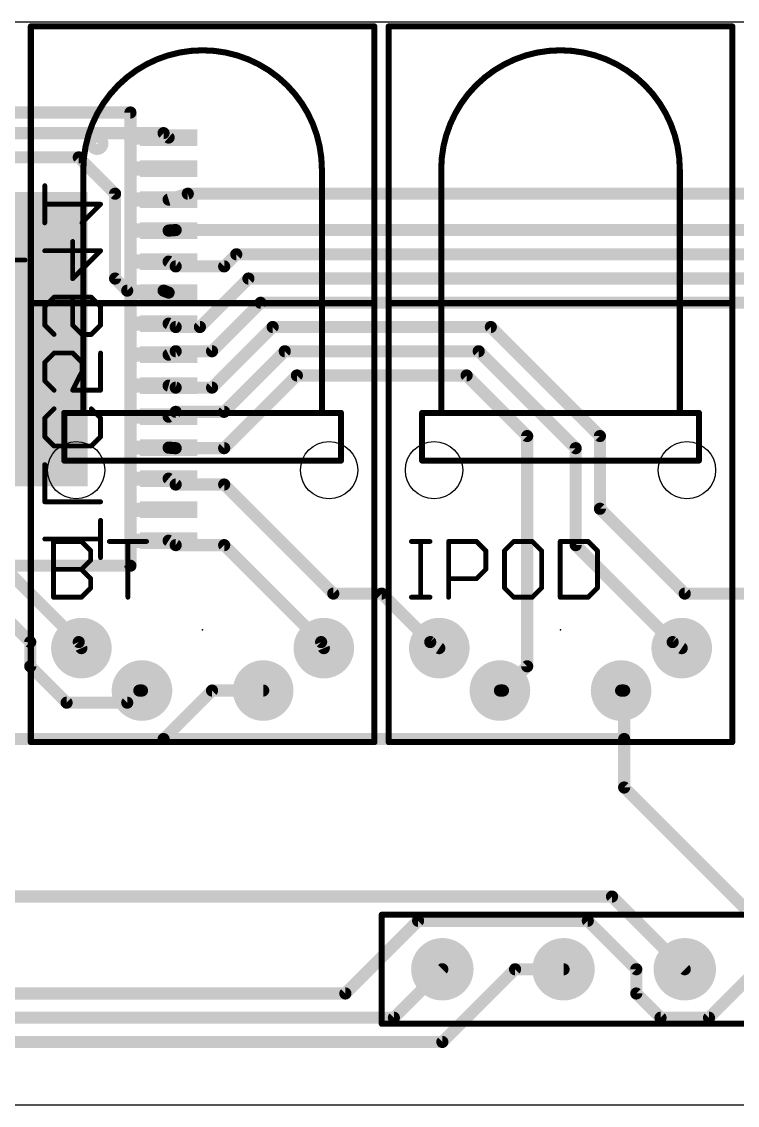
# Model space of a CAD drawing. Extents: x 0 to 68, y -10 to 12.8.
# Drawn here: x 24.46 to 39.46, y -9.96 to 12.75 of the extents above; entities that cross this region are included whole.
import ezdxf

# ---------------------------------------------------------------- set-up
doc = ezdxf.new("R2010")
doc.units = 0
for name, color, linetype in [('16', 175, 'CONTINUOUS'), ('17', 82, 'CONTINUOUS'), ('20', 7, 'CONTINUOUS'), ('21', 253, 'CONTINUOUS'), ('22', 253, 'CONTINUOUS'), ('23', 7, 'CONTINUOUS'), ('24', 7, 'CONTINUOUS'), ('26', 253, 'CONTINUOUS'), ('28', 253, 'CONTINUOUS'), ('52', 253, 'CONTINUOUS')]:
    doc.layers.add(name, color=color, linetype=linetype)

# ---------------------------------------------------------------- blocks, each defined once
blk = doc.blocks.new('ROUNDP')
at = {"const_width": 0.5}
blk.add_lwpolyline([(0, -0.25, 1), (0, 0.25, 1), (0, -0.25)], format="xyb", dxfattribs=at)
blk = doc.blocks.new('RECT')
blk.add_solid([(-0.5, -0.5), (0.5, -0.5), (-0.5, 0.5), (0.5, 0.5)])

msp = doc.modelspace()

# ---------------------------------------------------------------- linework, layer by layer
at = {"layer": '16', "const_width": 0.254}
for points in [[(23.114, 10.414), (27.432, 10.414)], [(27.432, 10.414), (27.538, 10.321)], [(22.86, 9.906), (25.654, 9.906)], [(25.654, 9.906), (26.416, 9.144)], [(26.416, 9.144), (26.416, 7.366)], [(27.94, 9.144), (27.538, 9.021)], [(45.212, 9.144), (27.94, 9.144)], [(27.686, 8.382), (27.538, 8.371)], [(44.196, 8.382), (27.686, 8.382)], [(28.956, 7.874), (28.702, 7.62)], [(43.942, 7.874), (28.956, 7.874)], [(27.686, 7.62), (27.538, 7.721)], [(28.702, 7.62), (27.686, 7.62)], [(26.416, 7.366), (26.67, 7.112)], [(29.21, 7.366), (28.194, 6.35)], [(39.878, 7.366), (29.21, 7.366)], [(26.67, 7.112), (27.432, 7.112)], [(27.432, 7.112), (27.538, 7.071)], [(29.464, 6.858), (28.448, 5.842)], [(39.624, 6.858), (29.464, 6.858)], [(27.686, 6.35), (27.538, 6.421)], [(28.194, 6.35), (27.686, 6.35)], [(29.718, 6.35), (28.448, 5.08)], [(34.29, 6.35), (29.718, 6.35)], [(36.576, 4.064), (34.29, 6.35)], [(27.686, 5.842), (27.538, 5.771)], [(28.448, 5.842), (27.686, 5.842)], [(29.972, 5.842), (28.702, 4.572)], [(34.036, 5.842), (29.972, 5.842)], [(36.068, 3.81), (34.036, 5.842)], [(30.226, 5.334), (28.702, 3.81)], [(33.782, 5.334), (30.226, 5.334)], [(35.052, 4.064), (33.782, 5.334)], [(27.686, 5.08), (27.538, 5.121)], [(28.448, 5.08), (27.686, 5.08)], [(27.686, 4.572), (27.538, 4.471)], [(28.702, 4.572), (27.686, 4.572)], [(35.052, -0.762), (35.052, 4.064)], [(36.576, 2.54), (36.576, 4.064)], [(27.686, 3.81), (27.538, 3.821)], [(28.702, 3.81), (27.686, 3.81)], [(36.068, 1.778), (36.068, 3.81)], [(27.686, 3.048), (27.538, 3.171)], [(28.702, 3.048), (27.686, 3.048)], [(30.988, 0.762), (28.702, 3.048)], [(38.354, 0.762), (36.576, 2.54)], [(27.686, 1.778), (27.538, 1.871)], [(28.702, 1.778), (27.686, 1.778)], [(30.734, -0.254), (28.702, 1.778)], [(38.1, -0.254), (36.068, 1.778)], [(25.654, -0.254), (24.13, 1.27)], [(24.638, -0.254), (23.622, 0.762)], [(32.004, 0.762), (30.988, 0.762)], [(33.02, -0.254), (32.004, 0.762)], [(39.624, 0.762), (38.354, 0.762)], [(24.638, -0.762), (24.638, -0.254)], [(25.654, -0.254), (25.71, -0.381)], [(30.734, -0.254), (30.79, -0.381)], [(33.02, -0.254), (33.21, -0.381)], [(38.1, -0.254), (38.29, -0.381)], [(25.4, -1.524), (24.638, -0.762)], [(34.544, -1.27), (35.052, -0.762)], [(26.924, -1.27), (26.67, -1.524)], [(26.924, -1.27), (26.98, -1.27)], [(27.432, -2.286), (28.448, -1.27)], [(28.448, -1.27), (29.52, -1.27)], [(34.544, -1.27), (34.48, -1.27)], [(37.084, -1.27), (37.02, -1.27)], [(37.084, -2.286), (37.084, -1.27)], [(26.67, -1.524), (25.4, -1.524)], [(20.828, -2.286), (27.432, -2.286)], [(27.432, -2.286), (37.084, -2.286)], [(37.084, -3.302), (37.084, -2.286)], [(39.624, -5.842), (37.084, -3.302)], [(36.83, -5.588), (14.478, -5.588)], [(38.354, -7.112), (36.83, -5.588)], [(32.766, -6.096), (31.242, -7.62)], [(36.322, -6.096), (32.766, -6.096)], [(37.338, -7.112), (36.322, -6.096)], [(40.386, -6.604), (38.862, -8.128)], [(33.274, -7.112), (32.258, -8.128)], [(33.274, -8.636), (34.798, -7.112)], [(34.798, -7.112), (35.814, -7.112)], [(37.338, -7.62), (37.338, -7.112)], [(31.242, -7.62), (9.906, -7.62)], [(37.846, -8.128), (37.338, -7.62)], [(32.258, -8.128), (9.652, -8.128)], [(38.862, -8.128), (37.846, -8.128)], [(4.826, -8.636), (33.274, -8.636)]]:
    msp.add_lwpolyline(points, dxfattribs=at)
at = {"layer": '16', "const_width": 0.127}
for points in [[(27.4739, 10.4617, 1), (27.3901, 10.3663)], [(27.432, 10.3505, 1), (27.432, 10.4775)], [(27.4961, 10.2733, 1), (27.5799, 10.3687)], [(25.6989, 9.9509, 1), (25.6091, 9.8611)], [(25.654, 9.8425, 1), (25.654, 9.9695)], [(26.4795, 9.144, 1), (26.3525, 9.144)], [(26.3711, 9.0991, 1), (26.4609, 9.1889)], [(27.5194, 9.0817, 1), (27.5566, 8.9603)], [(27.94, 9.2075, 1), (27.94, 9.0805)], [(27.9586, 9.0833, 1), (27.9214, 9.2047)], [(27.5333, 8.4343, 1), (27.5427, 8.3077)], [(27.686, 8.4455, 1), (27.686, 8.3185)], [(27.6907, 8.3187, 1), (27.6813, 8.4453)], [(28.956, 7.9375, 1), (28.956, 7.8105)], [(29.0009, 7.8291, 1), (28.9111, 7.9189)], [(27.5738, 7.7735, 1), (27.5022, 7.6685)], [(27.686, 7.6835, 1), (27.686, 7.5565)], [(27.6502, 7.5675, 1), (27.7218, 7.6725)], [(28.6571, 7.6649, 1), (28.7469, 7.5751)], [(28.702, 7.5565, 1), (28.702, 7.6835)], [(26.4609, 7.4109, 1), (26.3711, 7.3211)], [(26.3525, 7.366, 1), (26.4795, 7.366)], [(29.21, 7.4295, 1), (29.21, 7.3025)], [(29.2549, 7.3211, 1), (29.1651, 7.4109)], [(26.67, 7.1755, 1), (26.67, 7.0485)], [(26.6251, 7.0671, 1), (26.7149, 7.1569)], [(27.4549, 7.1712, 1), (27.4091, 7.0528)], [(27.432, 7.0485, 1), (27.432, 7.1755)], [(27.5151, 7.0118, 1), (27.5609, 7.1302)], [(29.464, 6.9215, 1), (29.464, 6.7945)], [(29.5089, 6.8131, 1), (29.4191, 6.9029)], [(27.5655, 6.4783, 1), (27.5105, 6.3637)], [(27.686, 6.4135, 1), (27.686, 6.2865)], [(27.6585, 6.2927, 1), (27.7135, 6.4073)], [(28.1491, 6.3949, 1), (28.2389, 6.3051)], [(28.194, 6.2865, 1), (28.194, 6.4135)], [(29.718, 6.4135, 1), (29.718, 6.2865)], [(29.7629, 6.3051, 1), (29.6731, 6.3949)], [(34.3349, 6.3949, 1), (34.2451, 6.3051)], [(34.29, 6.2865, 1), (34.29, 6.4135)], [(27.686, 5.9055, 1), (27.686, 5.7785)], [(27.7135, 5.7847, 1), (27.6585, 5.8993)], [(28.4031, 5.8869, 1), (28.4929, 5.7971)], [(28.448, 5.7785, 1), (28.448, 5.9055)], [(29.972, 5.9055, 1), (29.972, 5.7785)], [(30.0169, 5.7971, 1), (29.9271, 5.8869)], [(34.0809, 5.8869, 1), (33.9911, 5.7971)], [(34.036, 5.7785, 1), (34.036, 5.9055)], [(27.5105, 5.8283, 1), (27.5655, 5.7137)], [(30.226, 5.3975, 1), (30.226, 5.2705)], [(30.2709, 5.2891, 1), (30.1811, 5.3789)], [(33.8269, 5.3789, 1), (33.7371, 5.2891)], [(33.782, 5.2705, 1), (33.782, 5.3975)], [(27.555, 5.1822, 1), (27.521, 5.0598)], [(27.686, 5.1435, 1), (27.686, 5.0165)], [(27.669, 5.0188, 1), (27.703, 5.1412)], [(28.4031, 5.1249, 1), (28.4929, 5.0351)], [(28.448, 5.0165, 1), (28.448, 5.1435)], [(27.5022, 4.5235, 1), (27.5738, 4.4185)], [(27.686, 4.6355, 1), (27.686, 4.5085)], [(27.7218, 4.5195, 1), (27.6502, 4.6245)], [(28.6571, 4.6169, 1), (28.7469, 4.5271)], [(28.702, 4.5085, 1), (28.702, 4.6355)], [(35.1155, 4.064, 1), (34.9885, 4.064)], [(35.0071, 4.0191, 1), (35.0969, 4.1089)], [(36.6395, 4.064, 1), (36.5125, 4.064)], [(36.5311, 4.0191, 1), (36.6209, 4.1089)], [(27.5427, 3.8843, 1), (27.5333, 3.7577)], [(27.686, 3.8735, 1), (27.686, 3.7465)], [(27.6813, 3.7467, 1), (27.6907, 3.8733)], [(28.6571, 3.8549, 1), (28.7469, 3.7651)], [(28.702, 3.7465, 1), (28.702, 3.8735)], [(36.1315, 3.81, 1), (36.0045, 3.81)], [(36.0231, 3.7651, 1), (36.1129, 3.8549)], [(27.5786, 3.2198, 1), (27.4974, 3.1222)], [(27.686, 3.1115, 1), (27.686, 2.9845)], [(27.6454, 2.9992, 1), (27.7266, 3.0968)], [(28.7469, 3.0929, 1), (28.6571, 3.0031)], [(28.702, 2.9845, 1), (28.702, 3.1115)], [(36.6209, 2.5849, 1), (36.5311, 2.4951)], [(36.5125, 2.54, 1), (36.6395, 2.54)], [(27.5718, 1.9248, 1), (27.5042, 1.8172)], [(27.686, 1.8415, 1), (27.686, 1.7145)], [(27.6522, 1.7242, 1), (27.7198, 1.8318)], [(28.7469, 1.8229, 1), (28.6571, 1.7331)], [(28.702, 1.7145, 1), (28.702, 1.8415)], [(36.1129, 1.8229, 1), (36.0231, 1.7331)], [(36.0045, 1.778, 1), (36.1315, 1.778)], [(30.988, 0.8255, 1), (30.988, 0.6985)], [(30.9431, 0.7171, 1), (31.0329, 0.8069)], [(32.0489, 0.8069, 1), (31.9591, 0.7171)], [(32.004, 0.6985, 1), (32.004, 0.8255)], [(38.354, 0.8255, 1), (38.354, 0.6985)], [(38.3091, 0.7171, 1), (38.3989, 0.8069)], [(24.7015, -0.254, 1), (24.5745, -0.254)], [(24.5931, -0.2989, 1), (24.6829, -0.2091)], [(25.7121, -0.2284, 1), (25.5959, -0.2796)], [(25.6091, -0.2989, 1), (25.6989, -0.2091)], [(30.7921, -0.2284, 1), (30.6759, -0.2796)], [(30.6891, -0.2989, 1), (30.7789, -0.2091)], [(33.0553, -0.2012, 1), (32.9847, -0.3068)], [(32.9751, -0.2989, 1), (33.0649, -0.2091)], [(38.1353, -0.2012, 1), (38.0647, -0.3068)], [(38.0551, -0.2989, 1), (38.1449, -0.2091)], [(25.6519, -0.4066, 1), (25.7681, -0.3554)], [(30.7319, -0.4066, 1), (30.8481, -0.3554)], [(33.1747, -0.4338, 1), (33.2453, -0.3282)], [(38.2547, -0.4338, 1), (38.3253, -0.3282)], [(24.6829, -0.7171, 1), (24.5931, -0.8069)], [(35.0969, -0.8069, 1), (35.0071, -0.7171)], [(24.5745, -0.762, 1), (24.7015, -0.762)], [(34.9885, -0.762, 1), (35.1155, -0.762)], [(26.924, -1.2065, 1), (26.924, -1.3335)], [(26.9689, -1.3149, 1), (26.8791, -1.2251)], [(26.98, -1.3335, 1), (26.98, -1.2065)], [(28.448, -1.2065, 1), (28.448, -1.3335)], [(28.4929, -1.3149, 1), (28.4031, -1.2251)], [(29.52, -1.3335, 1), (29.52, -1.2065)], [(34.48, -1.2065, 1), (34.48, -1.3335)], [(34.4991, -1.2251, 1), (34.5889, -1.3149)], [(34.544, -1.3335, 1), (34.544, -1.2065)], [(37.02, -1.2065, 1), (37.02, -1.3335)], [(37.1475, -1.27, 1), (37.0205, -1.27)], [(37.084, -1.3335, 1), (37.084, -1.2065)], [(25.4, -1.4605, 1), (25.4, -1.5875)], [(25.3551, -1.5689, 1), (25.4449, -1.4791)], [(26.6251, -1.4791, 1), (26.7149, -1.5689)], [(26.67, -1.5875, 1), (26.67, -1.4605)], [(27.432, -2.2225, 1), (27.432, -2.3495)], [(27.3871, -2.2411, 1), (27.4769, -2.3309)], [(27.432, -2.3495, 1), (27.432, -2.2225)], [(37.1475, -2.286, 1), (37.0205, -2.286)], [(37.0205, -2.286, 1), (37.1475, -2.286)], [(37.084, -2.3495, 1), (37.084, -2.2225)], [(37.1289, -3.2571, 1), (37.0391, -3.3469)], [(37.0205, -3.302, 1), (37.1475, -3.302)], [(36.8749, -5.5431, 1), (36.7851, -5.6329)], [(36.83, -5.6515, 1), (36.83, -5.5245)], [(32.766, -6.0325, 1), (32.766, -6.1595)], [(32.8109, -6.1409, 1), (32.7211, -6.0511)], [(36.3669, -6.0511, 1), (36.2771, -6.1409)], [(36.322, -6.1595, 1), (36.322, -6.0325)], [(33.3189, -7.1569, 1), (33.2291, -7.0671)], [(34.798, -7.0485, 1), (34.798, -7.1755)], [(34.8429, -7.1569, 1), (34.7531, -7.0671)], [(35.814, -7.1755, 1), (35.814, -7.0485)], [(37.4015, -7.112, 1), (37.2745, -7.112)], [(37.2931, -7.1569, 1), (37.3829, -7.0671)], [(38.3091, -7.1569, 1), (38.3989, -7.0671)], [(31.242, -7.6835, 1), (31.242, -7.5565)], [(37.3829, -7.5751, 1), (37.2931, -7.6649)], [(31.1971, -7.5751, 1), (31.2869, -7.6649)], [(37.2745, -7.62, 1), (37.4015, -7.62)], [(32.2131, -8.0831, 1), (32.3029, -8.1729)], [(32.258, -8.1915, 1), (32.258, -8.0645)], [(37.846, -8.0645, 1), (37.846, -8.1915)], [(37.8011, -8.1729, 1), (37.8909, -8.0831)], [(38.8171, -8.0831, 1), (38.9069, -8.1729)], [(38.862, -8.1915, 1), (38.862, -8.0645)], [(33.2291, -8.5911, 1), (33.3189, -8.6809)], [(33.274, -8.6995, 1), (33.274, -8.5725)]]:
    msp.add_lwpolyline(points, format="xyb", dxfattribs=at)
at = {"layer": '20'}
for p, q in [((0, 12.75), (68, 12.75)), ((68, -9.964), (0, -9.964))]:
    msp.add_line(p, q, dxfattribs=at)
for centre in [(25.6, 3.35), (30.9, 3.35), (33.1, 3.35), (38.4, 3.35)]:
    msp.add_circle(centre, 0.6, dxfattribs=at)
at = {"layer": '21'}
for points, const_width in [([(24.65, 12.6818, 1), (24.65, 12.6182)], 0.0635), ([(24.6818, 12.65, 1), (24.6183, 12.65)], 0.0635), ([(31.8818, 12.65, 1), (31.8183, 12.65)], 0.0635), ([(31.85, 12.6182, 1), (31.85, 12.6818)], 0.0635), ([(32.1818, 12.65, 1), (32.1182, 12.65)], 0.0635), ([(32.15, 12.6818, 1), (32.15, 12.6182)], 0.0635), ([(39.3818, 12.65, 1), (39.3182, 12.65)], 0.0635), ([(39.35, 12.6182, 1), (39.35, 12.6818)], 0.0635), ([(30.75, 9.65, 1), (25.75, 9.65)], 0.127), ([(38.25, 9.65, 1), (33.25, 9.65)], 0.127), ([(25.7817, 9.65, 1), (25.7183, 9.65)], 0.0635), ([(25.7183, 9.65, 1), (25.7817, 9.65)], 0.0635), ([(30.7817, 9.65, 1), (30.7183, 9.65)], 0.0635), ([(30.7183, 9.65, 1), (30.7817, 9.65)], 0.0635), ([(33.2818, 9.65, 1), (33.2182, 9.65)], 0.0635), ([(33.2182, 9.65, 1), (33.2818, 9.65)], 0.0635), ([(38.2818, 9.65, 1), (38.2182, 9.65)], 0.0635), ([(38.2182, 9.65, 1), (38.2818, 9.65)], 0.0635), ([(24.65, 6.8818, 1), (24.65, 6.8183)], 0.0635), ([(24.6818, 6.85, 1), (24.6183, 6.85)], 0.0635), ([(24.6183, 6.85, 1), (24.6818, 6.85)], 0.0635), ([(31.8818, 6.85, 1), (31.8183, 6.85)], 0.0635), ([(31.8183, 6.85, 1), (31.8818, 6.85)], 0.0635), ([(31.85, 6.8183, 1), (31.85, 6.8818)], 0.0635), ([(32.1818, 6.85, 1), (32.1182, 6.85)], 0.0635), ([(32.1182, 6.85, 1), (32.1818, 6.85)], 0.0635), ([(32.15, 6.8818, 1), (32.15, 6.8183)], 0.0635), ([(39.3818, 6.85, 1), (39.3182, 6.85)], 0.0635), ([(39.3182, 6.85, 1), (39.3818, 6.85)], 0.0635), ([(39.35, 6.8183, 1), (39.35, 6.8818)], 0.0635), ([(25.3818, 4.55, 1), (25.3183, 4.55)], 0.0635), ([(25.35, 4.5817, 1), (25.35, 4.5183)], 0.0635), ([(25.75, 4.5817, 1), (25.75, 4.5183)], 0.0635), ([(25.7183, 4.55, 1), (25.7817, 4.55)], 0.0635), ([(25.75, 4.5183, 1), (25.75, 4.5817)], 0.0635), ([(30.75, 4.5817, 1), (30.75, 4.5183)], 0.0635), ([(30.7183, 4.55, 1), (30.7817, 4.55)], 0.0635), ([(30.75, 4.5183, 1), (30.75, 4.5817)], 0.0635), ([(31.1818, 4.55, 1), (31.1183, 4.55)], 0.0635), ([(31.15, 4.5183, 1), (31.15, 4.5817)], 0.0635), ([(32.8818, 4.55, 1), (32.8182, 4.55)], 0.0635), ([(32.85, 4.5817, 1), (32.85, 4.5183)], 0.0635), ([(33.25, 4.5817, 1), (33.25, 4.5183)], 0.0635), ([(33.2182, 4.55, 1), (33.2818, 4.55)], 0.0635), ([(33.25, 4.5183, 1), (33.25, 4.5817)], 0.0635), ([(38.25, 4.5817, 1), (38.25, 4.5183)], 0.0635), ([(38.2182, 4.55, 1), (38.2818, 4.55)], 0.0635), ([(38.25, 4.5183, 1), (38.25, 4.5817)], 0.0635), ([(38.6818, 4.55, 1), (38.6182, 4.55)], 0.0635), ([(38.65, 4.5183, 1), (38.65, 4.5817)], 0.0635), ([(25.35, 3.5818, 1), (25.35, 3.5183)], 0.0635), ([(25.3183, 3.55, 1), (25.3818, 3.55)], 0.0635), ([(31.1183, 3.55, 1), (31.1818, 3.55)], 0.0635), ([(31.15, 3.5183, 1), (31.15, 3.5818)], 0.0635), ([(32.8182, 3.55, 1), (32.8818, 3.55)], 0.0635), ([(32.85, 3.5818, 1), (32.85, 3.5183)], 0.0635), ([(38.6182, 3.55, 1), (38.6818, 3.55)], 0.0635), ([(38.65, 3.5183, 1), (38.65, 3.5818)], 0.0635), ([(25.1512, 1.8552, 1), (25.1004, 1.8552)], 0.0508), ([(25.1258, 1.8806, 1), (25.1258, 1.8298)], 0.0508), ([(25.7285, 1.8732, 1), (25.6925, 1.8372)], 0.0508), ([(25.7105, 1.8298, 1), (25.7105, 1.8806)], 0.0508), ([(26.2952, 1.8806, 1), (26.2952, 1.8298)], 0.0508), ([(26.7104, 1.8552, 1), (26.6596, 1.8552)], 0.0508), ([(27.0748, 1.8298, 1), (27.0748, 1.8806)], 0.0508), ([(32.6258, 1.8806, 1), (32.6258, 1.8298)], 0.0508), ([(32.8461, 1.8552, 1), (32.7953, 1.8552)], 0.0508), ([(33.0156, 1.8298, 1), (33.0156, 1.8806)], 0.0508), ([(33.4308, 1.8552, 1), (33.38, 1.8552)], 0.0508), ([(33.4054, 1.8806, 1), (33.4054, 1.8298)], 0.0508), ([(34.0081, 1.8732, 1), (33.9721, 1.8372)], 0.0508), ([(33.9901, 1.8298, 1), (33.9901, 1.8806)], 0.0508), ([(34.7697, 1.8806, 1), (34.7697, 1.8298)], 0.0508), ([(34.7877, 1.8372, 1), (34.7517, 1.8732)], 0.0508), ([(35.1775, 1.8732, 1), (35.1415, 1.8372)], 0.0508), ([(35.1595, 1.8298, 1), (35.1595, 1.8806)], 0.0508), ([(35.7696, 1.8552, 1), (35.7188, 1.8552)], 0.0508), ([(35.7442, 1.8806, 1), (35.7442, 1.8298)], 0.0508), ([(36.3468, 1.8732, 1), (36.3109, 1.8372)], 0.0508), ([(36.3289, 1.8298, 1), (36.3289, 1.8806)], 0.0508), ([(25.9308, 1.6603, 1), (25.88, 1.6603)], 0.0508), ([(25.8874, 1.6423, 1), (25.9234, 1.6783)], 0.0508), ([(34.2104, 1.6603, 1), (34.1596, 1.6603)], 0.0508), ([(34.167, 1.6423, 1), (34.203, 1.6783)], 0.0508), ([(34.5568, 1.6783, 1), (34.5928, 1.6423)], 0.0508), ([(34.6002, 1.6603, 1), (34.5494, 1.6603)], 0.0508), ([(35.3798, 1.6603, 1), (35.329, 1.6603)], 0.0508), ([(35.3364, 1.6423, 1), (35.3724, 1.6783)], 0.0508), ([(36.5492, 1.6603, 1), (36.4984, 1.6603)], 0.0508), ([(36.5058, 1.6423, 1), (36.5417, 1.6783)], 0.0508), ([(25.88, 1.4654, 1), (25.9308, 1.4654)], 0.0508), ([(25.9234, 1.4474, 1), (25.8874, 1.4834)], 0.0508), ([(25.1258, 1.2959, 1), (25.1258, 1.2451)], 0.0508), ([(25.7285, 1.2885, 1), (25.6925, 1.2525)], 0.0508), ([(25.6925, 1.2885, 1), (25.7285, 1.2525)], 0.0508), ([(25.7105, 1.2451, 1), (25.7105, 1.2959)], 0.0508), ([(34.1596, 1.2705, 1), (34.2104, 1.2705)], 0.0508), ([(34.203, 1.2525, 1), (34.167, 1.2885)], 0.0508), ([(25.9308, 1.0756, 1), (25.88, 1.0756)], 0.0508), ([(25.8874, 1.0576, 1), (25.9234, 1.0936)], 0.0508), ([(25.9234, 0.8627, 1), (25.8874, 0.8987)], 0.0508), ([(33.4054, 1.101, 1), (33.4054, 1.0502)], 0.0508), ([(33.9721, 1.0936, 1), (34.0081, 1.0576)], 0.0508), ([(33.9901, 1.0502, 1), (33.9901, 1.101)], 0.0508), ([(34.5928, 0.8987, 1), (34.5568, 0.8627)], 0.0508), ([(35.3724, 0.8627, 1), (35.3364, 0.8987)], 0.0508), ([(36.5417, 0.8627, 1), (36.5058, 0.8987)], 0.0508), ([(25.1258, 0.7112, 1), (25.1258, 0.6604)], 0.0508), ([(25.1004, 0.6858, 1), (25.1512, 0.6858)], 0.0508), ([(25.6925, 0.7038, 1), (25.7285, 0.6678)], 0.0508), ([(25.7105, 0.6604, 1), (25.7105, 0.7112)], 0.0508), ([(25.88, 0.8807, 1), (25.9308, 0.8807)], 0.0508), ([(26.6596, 0.6858, 1), (26.7104, 0.6858)], 0.0508), ([(32.6258, 0.7112, 1), (32.6258, 0.6604)], 0.0508), ([(32.7953, 0.6858, 1), (32.8461, 0.6858)], 0.0508), ([(33.0156, 0.6604, 1), (33.0156, 0.7112)], 0.0508), ([(33.38, 0.6858, 1), (33.4308, 0.6858)], 0.0508), ([(34.5494, 0.8807, 1), (34.6002, 0.8807)], 0.0508), ([(34.7697, 0.7112, 1), (34.7697, 0.6604)], 0.0508), ([(34.7517, 0.6678, 1), (34.7877, 0.7038)], 0.0508), ([(35.1415, 0.7038, 1), (35.1775, 0.6678)], 0.0508), ([(35.1595, 0.6604, 1), (35.1595, 0.7112)], 0.0508), ([(35.329, 0.8807, 1), (35.3798, 0.8807)], 0.0508), ([(35.7442, 0.7112, 1), (35.7442, 0.6604)], 0.0508), ([(35.7188, 0.6858, 1), (35.7696, 0.6858)], 0.0508), ([(36.3109, 0.7038, 1), (36.3468, 0.6678)], 0.0508), ([(36.3289, 0.6604, 1), (36.3289, 0.7112)], 0.0508), ([(36.4984, 0.8807, 1), (36.5492, 0.8807)], 0.0508), ([(24.65, -2.3182, 1), (24.65, -2.3818)], 0.0635), ([(24.6183, -2.35, 1), (24.6818, -2.35)], 0.0635), ([(31.8183, -2.35, 1), (31.8818, -2.35)], 0.0635), ([(31.85, -2.3818, 1), (31.85, -2.3182)], 0.0635), ([(32.15, -2.3182, 1), (32.15, -2.3818)], 0.0635), ([(32.1182, -2.35, 1), (32.1818, -2.35)], 0.0635), ([(39.3182, -2.35, 1), (39.3818, -2.35)], 0.0635), ([(39.35, -2.3818, 1), (39.35, -2.3182)], 0.0635), ([(32.0358, -5.969, 1), (31.9723, -5.969)], 0.0635), ([(32.004, -5.9373, 1), (32.004, -6.0008)], 0.0635), ([(32.004, -8.2233, 1), (32.004, -8.2868)], 0.0635), ([(31.9723, -8.255, 1), (32.0358, -8.255)], 0.0635)]:
    msp.add_lwpolyline(points, format="xyb", dxfattribs=dict(at, const_width=const_width))
for points, const_width in [([(24.65, 6.85), (24.65, 12.65)], 0.127), ([(24.65, 12.65), (31.85, 12.65)], 0.127), ([(31.85, 12.65), (31.85, 6.85)], 0.127), ([(32.15, 6.85), (32.15, 12.65)], 0.127), ([(32.15, 12.65), (39.35, 12.65)], 0.127), ([(39.35, 12.65), (39.35, 6.85)], 0.127), ([(25.75, 4.55), (25.75, 9.65)], 0.127), ([(30.75, 9.65), (30.75, 4.55)], 0.127), ([(33.25, 4.55), (33.25, 9.65)], 0.127), ([(38.25, 9.65), (38.25, 4.55)], 0.127), ([(24.65, -2.35), (24.65, 6.85)], 0.127), ([(24.65, 6.85), (31.85, 6.85)], 0.127), ([(31.85, 6.85), (31.85, -2.35)], 0.127), ([(32.15, -2.35), (32.15, 6.85)], 0.127), ([(32.15, 6.85), (39.35, 6.85)], 0.127), ([(39.35, 6.85), (39.35, -2.35)], 0.127), ([(25.35, 3.55), (25.35, 4.55)], 0.127), ([(25.35, 4.55), (25.75, 4.55)], 0.127), ([(25.75, 4.55), (30.75, 4.55)], 0.127), ([(30.75, 4.55), (31.15, 4.55)], 0.127), ([(31.15, 4.55), (31.15, 3.55)], 0.127), ([(32.85, 3.55), (32.85, 4.55)], 0.127), ([(32.85, 4.55), (33.25, 4.55)], 0.127), ([(33.25, 4.55), (38.25, 4.55)], 0.127), ([(38.25, 4.55), (38.65, 4.55)], 0.127), ([(38.65, 4.55), (38.65, 3.55)], 0.127), ([(31.15, 3.55), (25.35, 3.55)], 0.127), ([(38.65, 3.55), (32.85, 3.55)], 0.127), ([(25.1258, 0.6858), (25.1258, 1.8552)], 0.1016), ([(25.1258, 1.8552), (25.7105, 1.8552)], 0.1016), ([(25.7105, 1.8552), (25.9054, 1.6603)], 0.1016), ([(26.2952, 1.8552), (27.0748, 1.8552)], 0.1016), ([(26.685, 0.6858), (26.685, 1.8552)], 0.1016), ([(32.6258, 1.8552), (33.0156, 1.8552)], 0.1016), ([(32.8207, 0.6858), (32.8207, 1.8552)], 0.1016), ([(33.4054, 0.6858), (33.4054, 1.8552)], 0.1016), ([(33.4054, 1.8552), (33.9901, 1.8552)], 0.1016), ([(33.9901, 1.8552), (34.185, 1.6603)], 0.1016), ([(34.7697, 1.8552), (34.5748, 1.6603)], 0.1016), ([(35.1595, 1.8552), (34.7697, 1.8552)], 0.1016), ([(35.3544, 1.6603), (35.1595, 1.8552)], 0.1016), ([(35.7442, 1.8552), (35.7442, 0.6858)], 0.1016), ([(36.3289, 1.8552), (35.7442, 1.8552)], 0.1016), ([(36.5238, 1.6603), (36.3289, 1.8552)], 0.1016), ([(25.9054, 1.6603), (25.9054, 1.4654)], 0.1016), ([(34.185, 1.6603), (34.185, 1.2705)], 0.1016), ([(34.5748, 1.6603), (34.5748, 0.8807)], 0.1016), ([(35.3544, 0.8807), (35.3544, 1.6603)], 0.1016), ([(36.5238, 0.8807), (36.5238, 1.6603)], 0.1016), ([(25.9054, 1.4654), (25.7105, 1.2705)], 0.1016), ([(25.1258, 1.2705), (25.7105, 1.2705)], 0.1016), ([(25.7105, 1.2705), (25.9054, 1.0756)], 0.1016), ([(34.185, 1.2705), (33.9901, 1.0756)], 0.1016), ([(25.9054, 0.8807), (25.7105, 0.6858)], 0.1016), ([(25.9054, 1.0756), (25.9054, 0.8807)], 0.1016), ([(33.9901, 1.0756), (33.4054, 1.0756)], 0.1016), ([(34.5748, 0.8807), (34.7697, 0.6858)], 0.1016), ([(35.1595, 0.6858), (35.3544, 0.8807)], 0.1016), ([(36.3289, 0.6858), (36.5238, 0.8807)], 0.1016), ([(25.7105, 0.6858), (25.1258, 0.6858)], 0.1016), ([(32.6258, 0.6858), (33.0156, 0.6858)], 0.1016), ([(34.7697, 0.6858), (35.1595, 0.6858)], 0.1016), ([(35.7442, 0.6858), (36.3289, 0.6858)], 0.1016), ([(31.85, -2.35), (24.65, -2.35)], 0.127), ([(39.35, -2.35), (32.15, -2.35)], 0.127), ([(32.004, -5.969), (32.004, -8.255)], 0.127), ([(67.818, -5.969), (32.004, -5.969)], 0.127), ([(32.004, -8.255), (67.818, -8.255)], 0.127)]:
    msp.add_lwpolyline(points, dxfattribs=dict(at, const_width=const_width))
at = {"layer": '22', "const_width": 0.254}
for points in [[(22.538, 10.846), (26.738, 10.846)], [(26.738, 10.846), (26.738, 1.346)], [(26.738, 1.346), (22.538, 1.346)]]:
    msp.add_lwpolyline(points, dxfattribs=at)
at = {"layer": '22'}
for points, const_width in [([(26.8015, 10.846, 1), (26.6745, 10.846)], 0.127), ([(26.738, 10.7825, 1), (26.738, 10.9095)], 0.127), ([(26.038, 10.0842, 1), (26.038, 10.3078, 1), (26.038, 10.0842)], 0.254), ([(26.6745, 1.346, 1), (26.8015, 1.346)], 0.127), ([(26.738, 1.2825, 1), (26.738, 1.4095)], 0.127)]:
    msp.add_lwpolyline(points, format="xyb", dxfattribs=dict(at, const_width=const_width))
at = {"layer": '23'}
for p in [(28.25, 0), (35.75, 0)]:
    msp.add_point(p, dxfattribs=at)
at = {"layer": '24'}
msp.add_point((24.638, 6.096), dxfattribs=at)
at = {"layer": '26', "const_width": 0.1016}
msp.add_lwpolyline([(24.5291, 7.7538), (22.9699, 7.7538)], dxfattribs=at)
at = {"layer": '26', "const_width": 0.0508}
msp.add_lwpolyline([(24.5291, 7.7284, 1), (24.5291, 7.7792)], format="xyb", dxfattribs=at)
at = {"layer": '28', "const_width": 0.1016}
for points in [[(24.9428, 8.5334), (24.9428, 9.313)], [(26.1122, 8.9232), (24.9428, 8.9232)], [(25.7224, 8.5334), (26.1122, 8.9232)], [(25.5275, 7.364), (25.5275, 8.1436)], [(24.9428, 7.9487), (26.1122, 7.9487)], [(26.1122, 7.9487), (25.5275, 7.364)], [(24.9428, 6.7793), (25.1377, 6.9742)], [(24.9428, 6.3895), (24.9428, 6.7793)], [(25.1377, 6.9742), (25.9173, 6.9742)], [(25.5275, 6.3895), (25.5275, 6.9742)], [(25.9173, 6.9742), (26.1122, 6.7793)], [(26.1122, 6.7793), (26.1122, 6.3895)], [(25.1377, 6.1946), (24.9428, 6.3895)], [(25.7224, 6.1946), (25.5275, 6.3895)], [(26.1122, 6.3895), (25.9173, 6.1946)], [(25.9173, 6.1946), (25.7224, 6.1946)], [(25.1377, 5.8048), (24.9428, 5.6099)], [(25.5275, 5.8048), (25.1377, 5.8048)], [(25.7224, 5.6099), (25.5275, 5.8048)], [(26.1122, 5.8048), (26.1122, 5.0252)], [(24.9428, 5.6099), (24.9428, 5.2201)], [(25.5275, 5.0252), (25.7224, 5.415)], [(25.7224, 5.415), (25.7224, 5.6099)], [(24.9428, 5.2201), (25.1377, 5.0252)], [(26.1122, 5.0252), (25.5275, 5.0252)], [(24.9428, 4.4405), (25.1377, 4.6354)], [(25.9173, 4.6354), (26.1122, 4.4405)], [(24.9428, 4.0507), (24.9428, 4.4405)], [(26.1122, 4.4405), (26.1122, 4.0507)], [(25.1377, 3.8558), (24.9428, 4.0507)], [(26.1122, 4.0507), (25.9173, 3.8558)], [(25.9173, 3.8558), (25.1377, 3.8558)], [(24.9428, 2.6864), (24.9428, 3.466)], [(26.1122, 2.6864), (24.9428, 2.6864)], [(26.1122, 1.517), (26.1122, 2.2966)], [(24.9428, 1.9068), (26.1122, 1.9068)]]:
    msp.add_lwpolyline(points, dxfattribs=at)
at = {"layer": '28', "const_width": 0.0508}
for points in [[(24.9682, 9.313, 1), (24.9174, 9.313)], [(24.9428, 8.9486, 1), (24.9428, 8.8978)], [(26.1302, 8.9052, 1), (26.0942, 8.9411)], [(26.1122, 8.8978, 1), (26.1122, 8.9486)], [(24.9174, 8.5334, 1), (24.9682, 8.5334)], [(25.7044, 8.5513, 1), (25.7404, 8.5154)], [(25.5529, 8.1436, 1), (25.5021, 8.1436)], [(24.9428, 7.9741, 1), (24.9428, 7.9233)], [(26.1302, 7.9307, 1), (26.0942, 7.9666)], [(26.1122, 7.9233, 1), (26.1122, 7.9741)], [(25.5095, 7.382, 1), (25.5455, 7.346)], [(25.5021, 7.364, 1), (25.5529, 7.364)], [(24.9248, 6.7973, 1), (24.9608, 6.7613)], [(24.9682, 6.7793, 1), (24.9174, 6.7793)], [(25.1377, 6.9996, 1), (25.1377, 6.9488)], [(25.1557, 6.9562, 1), (25.1197, 6.9922)], [(25.5529, 6.9742, 1), (25.5021, 6.9742)], [(25.9353, 6.9922, 1), (25.8993, 6.9562)], [(25.9173, 6.9488, 1), (25.9173, 6.9996)], [(26.1376, 6.7793, 1), (26.0868, 6.7793)], [(26.0942, 6.7613, 1), (26.1302, 6.7973)], [(24.9608, 6.4075, 1), (24.9248, 6.3715)], [(24.9174, 6.3895, 1), (24.9682, 6.3895)], [(25.5455, 6.4075, 1), (25.5095, 6.3715)], [(25.5021, 6.3895, 1), (25.5529, 6.3895)], [(26.0868, 6.3895, 1), (26.1376, 6.3895)], [(26.1302, 6.3715, 1), (26.0942, 6.4075)], [(25.1197, 6.1766, 1), (25.1557, 6.2126)], [(25.7224, 6.22, 1), (25.7224, 6.1692)], [(25.7044, 6.1766, 1), (25.7404, 6.2126)], [(25.8993, 6.2126, 1), (25.9353, 6.1766)], [(25.9173, 6.1692, 1), (25.9173, 6.22)], [(25.1377, 5.8302, 1), (25.1377, 5.7794)], [(25.1557, 5.7868, 1), (25.1197, 5.8228)], [(25.5455, 5.8228, 1), (25.5095, 5.7868)], [(25.5275, 5.7794, 1), (25.5275, 5.8302)], [(26.1376, 5.8048, 1), (26.0868, 5.8048)], [(24.9248, 5.6279, 1), (24.9608, 5.5919)], [(24.9682, 5.6099, 1), (24.9174, 5.6099)], [(25.7478, 5.6099, 1), (25.697, 5.6099)], [(25.7451, 5.4036, 1), (25.6997, 5.4264)], [(25.7044, 5.5919, 1), (25.7404, 5.6279)], [(24.9608, 5.2381, 1), (24.9248, 5.2021)], [(24.9174, 5.2201, 1), (24.9682, 5.2201)], [(25.697, 5.415, 1), (25.7478, 5.415)], [(25.1197, 5.0072, 1), (25.1557, 5.0432)], [(25.5275, 5.0506, 1), (25.5275, 4.9998)], [(25.5048, 5.0366, 1), (25.5502, 5.0138)], [(26.0868, 5.0252, 1), (26.1376, 5.0252)], [(26.1122, 4.9998, 1), (26.1122, 5.0506)], [(25.1557, 4.6174, 1), (25.1197, 4.6534)], [(25.9353, 4.6534, 1), (25.8993, 4.6174)], [(24.9248, 4.4585, 1), (24.9608, 4.4225)], [(24.9682, 4.4405, 1), (24.9174, 4.4405)], [(26.1376, 4.4405, 1), (26.0868, 4.4405)], [(26.0942, 4.4225, 1), (26.1302, 4.4585)], [(24.9608, 4.0687, 1), (24.9248, 4.0327)], [(26.1302, 4.0327, 1), (26.0942, 4.0687)], [(24.9174, 4.0507, 1), (24.9682, 4.0507)], [(25.1377, 3.8812, 1), (25.1377, 3.8304)], [(25.1197, 3.8378, 1), (25.1557, 3.8738)], [(25.8993, 3.8738, 1), (25.9353, 3.8378)], [(25.9173, 3.8304, 1), (25.9173, 3.8812)], [(26.0868, 4.0507, 1), (26.1376, 4.0507)], [(24.9682, 3.466, 1), (24.9174, 3.466)], [(24.9428, 2.7118, 1), (24.9428, 2.661)], [(26.1122, 2.661, 1), (26.1122, 2.7118)], [(24.9174, 2.6864, 1), (24.9682, 2.6864)], [(26.1376, 2.2966, 1), (26.0868, 2.2966)], [(24.9428, 1.9322, 1), (24.9428, 1.8814)], [(26.1122, 1.8814, 1), (26.1122, 1.9322)], [(26.0868, 1.517, 1), (26.1376, 1.517)]]:
    msp.add_lwpolyline(points, format="xyb", dxfattribs=at)

# ---------------------------------------------------------------- block references
at = {"layer": '16', "rotation": 270}
for p, xscale, yscale in [((27.538, 10.321), 0.35, 1.2), ((27.538, 9.671), 0.35, 1.2), ((24.638, 6.096), 6.17, 2.4), ((27.538, 9.021), 0.35, 1.2), ((27.538, 8.371), 0.35, 1.2), ((27.538, 7.721), 0.35, 1.2), ((27.538, 7.071), 0.35, 1.2), ((27.538, 6.421), 0.35, 1.2), ((27.538, 5.771), 0.35, 1.2), ((27.538, 5.121), 0.35, 1.2), ((27.538, 4.471), 0.35, 1.2), ((27.538, 3.821), 0.35, 1.2), ((27.538, 3.171), 0.35, 1.2), ((27.538, 2.521), 0.35, 1.2), ((27.538, 1.871), 0.35, 1.2)]:
    msp.add_blockref('RECT', p, dxfattribs=dict(at, xscale=xscale, yscale=yscale))
at = {"layer": '17', "rotation": 90}
for p, xscale, yscale in [((25.71, -0.381), 1.27, 1.27), ((25.71, -0.381), 1.27, 1.27), ((30.79, -0.381), 1.27, 1.27), ((30.79, -0.381), 1.27, 1.27), ((33.21, -0.381), 1.27, 1.27), ((33.21, -0.381), 1.27, 1.27), ((38.29, -0.381), 1.27, 1.27), ((38.29, -0.381), 1.27, 1.27), ((26.98, -1.27), 1.27, 1.27), ((26.98, -1.27), 1.27, 1.27), ((29.52, -1.27), 1.27, 1.27), ((29.52, -1.27), 1.27, 1.27), ((34.48, -1.27), 1.27, 1.27), ((34.48, -1.27), 1.27, 1.27), ((37.02, -1.27), 1.27, 1.27), ((37.02, -1.27), 1.27, 1.27), ((33.274, -7.112), 1.308, 1.308), ((33.274, -7.112), 1.308, 1.308), ((35.814, -7.112), 1.308, 1.308), ((35.814, -7.112), 1.308, 1.308)]:
    msp.add_blockref('ROUNDP', p, dxfattribs=dict(at, xscale=xscale, yscale=yscale))
at = {"layer": '17', "xscale": 1.308, "yscale": 1.308}
msp.add_blockref('ROUNDP', (38.354, -7.112), dxfattribs=at)
msp.add_blockref('ROUNDP', (38.354, -7.112), dxfattribs=at)
at = {"layer": '52', "xscale": 0.3, "yscale": 1.05, "rotation": 270}
for p in [(27.363, 10.321), (27.363, 9.671), (27.363, 9.021), (27.363, 8.371), (27.363, 7.721), (27.363, 7.071), (27.363, 6.421), (27.363, 5.771), (27.363, 5.121), (27.363, 4.471), (27.363, 3.821), (27.363, 3.171), (27.363, 2.521), (27.363, 1.871)]:
    msp.add_blockref('RECT', p, dxfattribs=at)

doc.saveas('drawing.dxf')
